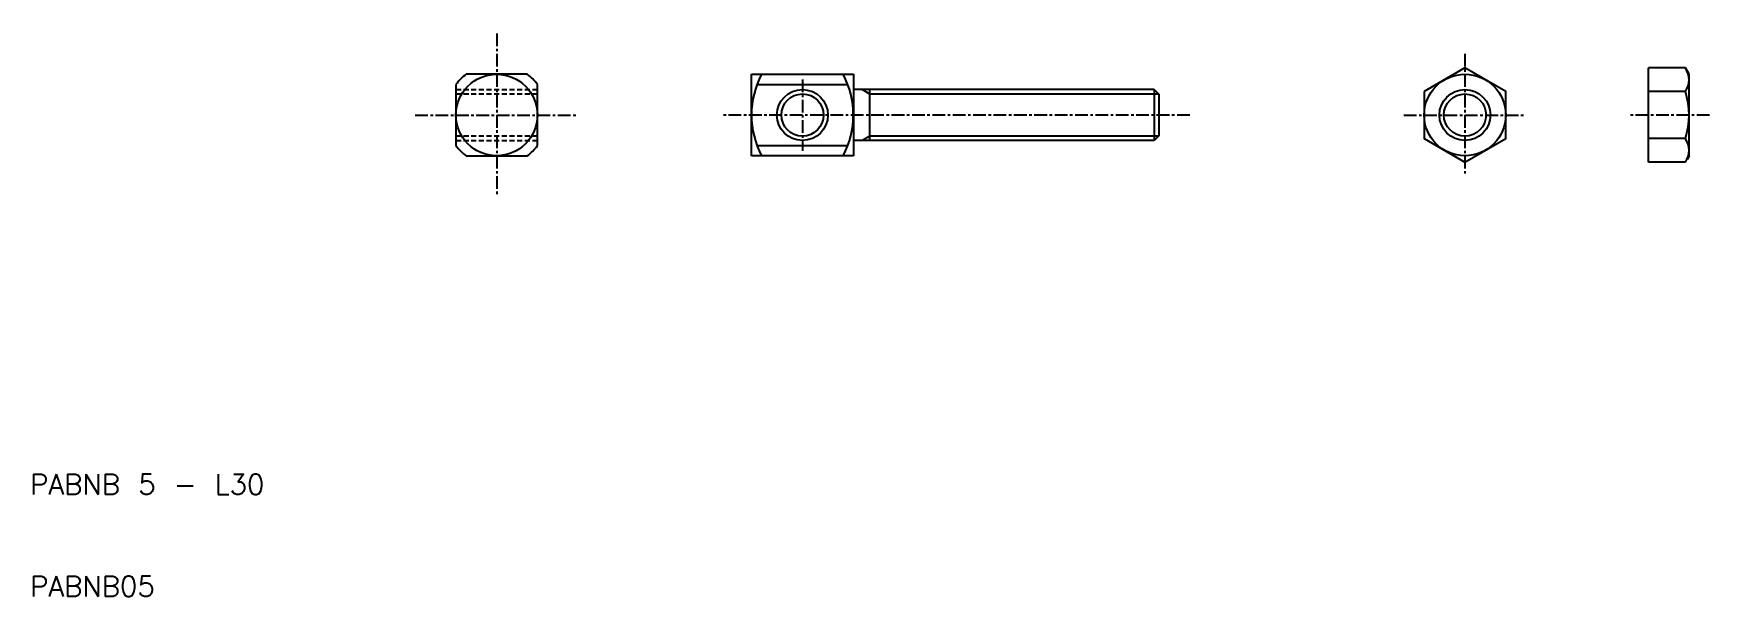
# Model space of a CAD drawing. Extents: x 10 to 175, y 10 to 65.
import ezdxf

# ---------------------------------------------------------------- set-up
doc = ezdxf.new("R2010")
doc.units = 0
doc.linetypes.add('CENTER', pattern=[2, 1.25, -0.25, 0.25, -0.25])
doc.linetypes.add('DASHED', pattern=[0.75, 0.5, -0.25])
doc.layers.get('0').update_dxf_attribs({"linetype": 'CONTINUOUS'})
doc.layers.add('CENTER', color=1, linetype='CENTER')
doc.styles.get("Standard").update_dxf_attribs({"font": 'txt.shx', "bigfont": 'bigfont.shx'})

msp = doc.modelspace()

# ---------------------------------------------------------------- linework, layer by layer
at = {"color": 7, "linetype": 'CONTINUOUS'}
for p, q in [((58.79, 61.24), (52.79, 61.24)), ((80.79, 53.24), (80.79, 61.24)), ((80.79, 61.24), (90.79, 61.24)), ((90.79, 61.24), (90.79, 53.24)), ((168.79, 52.62), (168.79, 61.86)), ((172.43, 61.86), (168.79, 61.86)), ((172.79, 61.24), (172.43, 61.86)), ((172.79, 53.24), (172.79, 61.24)), ((51.79, 60.24), (51.79, 54.24)), ((59.79, 54.24), (59.79, 60.24)), ((81.33, 60.24), (90.24, 60.24)), ((120.29, 59.74), (90.79, 59.74)), ((92.39, 54.74), (92.39, 59.74)), ((120.29, 59.74), (120.29, 54.74)), ((120.29, 59.74), (120.79, 59.24)), ((120.79, 55.24), (120.79, 59.24)), ((172.43, 59.55), (168.79, 59.55)), ((168.79, 57.24), (168.79, 57.24)), ((120.29, 54.74), (90.79, 54.74)), ((120.79, 55.24), (120.29, 54.74)), ((172.43, 54.93), (168.79, 54.93)), ((168.79, 54.93), (168.79, 54.93)), ((52.79, 53.24), (58.79, 53.24)), ((90.79, 53.24), (80.79, 53.24)), ((81.33, 54.24), (90.24, 54.24)), ((172.79, 53.24), (172.59, 52.89)), ((172.43, 52.62), (168.79, 52.62))]:
    msp.add_line(p, q, dxfattribs=at)
at = {"color": 3, "linetype": 'DASHED'}
for p, q in [((51.79, 59.74), (59.79, 59.74)), ((59.79, 59.3), (51.79, 59.3)), ((59.79, 55.17), (51.79, 55.17)), ((51.79, 54.74), (59.79, 54.74))]:
    msp.add_line(p, q, dxfattribs=at)
at = {"color": 3, "linetype": 'CONTINUOUS'}
for p, q in [((92.39, 59.3), (91.64, 59.74)), ((120.72, 59.3), (92.39, 59.3)), ((92.39, 55.17), (91.64, 54.74)), ((120.72, 55.17), (92.39, 55.17))]:
    msp.add_line(p, q, dxfattribs=at)
at = {"color": 7, "linetype": 'CONTINUOUS'}
msp.add_lwpolyline([(146.79, 59.55), (146.79, 54.93), (150.79, 52.62), (154.79, 54.93), (154.79, 59.55), (150.79, 61.86)], close=True, dxfattribs=at)
for centre, radius in [((55.79, 57.24), 4), ((150.79, 57.24), 4), ((85.79, 57.24), 2.07), ((150.79, 57.24), 2.07)]:
    msp.add_circle(centre, radius, dxfattribs=at)
at = {"color": 3, "linetype": 'CONTINUOUS'}
for centre in [(85.79, 57.24), (150.79, 57.24)]:
    msp.add_circle(centre, 2.5, dxfattribs=at)
at = {"color": 7, "linetype": 'CONTINUOUS'}
for centre, radius, start, end in [((55.79, 57.24), 5, 126.8699, 143.1301), ((55.79, 57.24), 5, 36.8699, 53.1301), ((89.32, 57.24), 8.53, 152.0291, 207.9709), ((82.25, 57.24), 8.53, 332.0291, 27.9709), ((170.74, 60.7), 2.04, 325.6158, 34.3842), ((165.14, 57.24), 7.64, 342.412, 17.588), ((170.74, 53.77), 2.04, 325.6158, 34.3842), ((55.79, 57.24), 5, 216.8699, 233.1301), ((55.79, 57.24), 5, 306.8699, 323.1301)]:
    msp.add_arc(centre, radius, start, end, dxfattribs=at)
at = {"layer": 'CENTER', "color": 1, "linetype": 'CENTER'}
for p, q in [((55.79, 65.24), (55.79, 49.24)), ((150.79, 63.24), (150.79, 51.24)), ((85.79, 60.74), (85.79, 53.74)), ((47.79, 57.24), (63.79, 57.24)), ((123.79, 57.24), (77.79, 57.24)), ((144.79, 57.24), (156.79, 57.24)), ((174.79, 57.24), (166.79, 57.24))]:
    msp.add_line(p, q, dxfattribs=at)

# ---------------------------------------------------------------- texts
at = {"color": 7, "linetype": 'CONTINUOUS'}
for s, p in [('PABNB 5 - L30', (10, 20)), ('PABNB05', (10, 10))]:
    msp.add_text(s, height=2, dxfattribs=at).set_placement(p)

doc.saveas('drawing.dxf')
